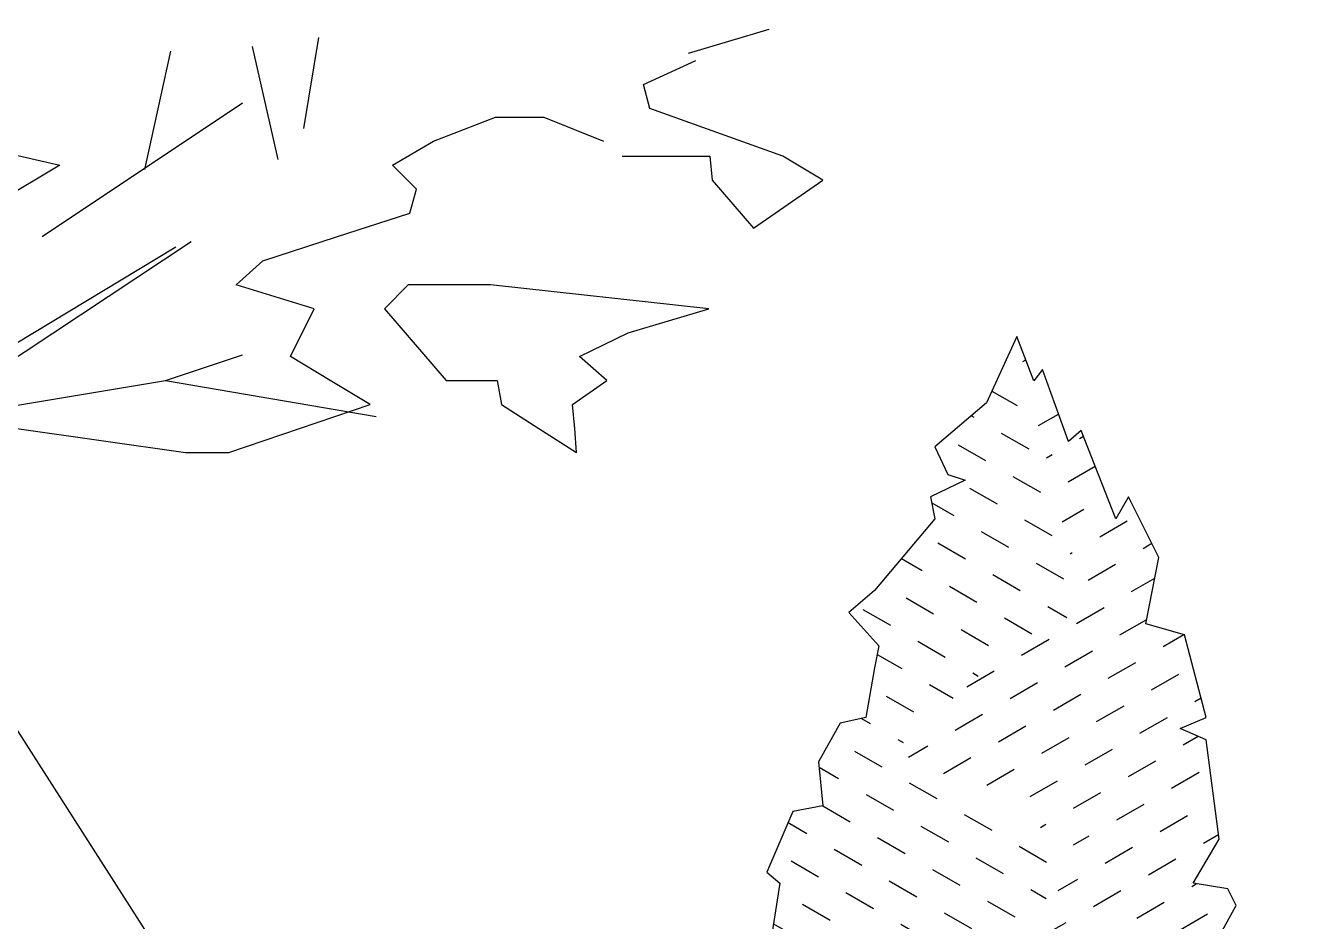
# Model space of a CAD drawing. Extents: x -1568 to -728, y -1287 to -990.
# Drawn here: x -919.75 to -909.56, y -1158.86 to -1151.68 of the extents above; entities that cross this region are included whole.
import ezdxf

# ---------------------------------------------------------------- set-up
doc = ezdxf.new("R2010")
doc.units = 0
doc.header["$LTSCALE"] = 5
doc.layers.get('0').update_dxf_attribs({"linetype": 'CONTINUOUS'})
doc.layers.add('LH', color=94, linetype='CONTINUOUS')
doc.layers.add('乔木', color=3, linetype='CONTINUOUS')

# ---------------------------------------------------------------- blocks, each defined once
blk = doc.blocks.new('A$C3E764F27')
at = {"color": 0}
for p, q in [((0.2343, 2.9922), (0.0933, 3.0339)), ((0.905, 2.8606), (0.8792, 3.0198)), ((0.95, 2.8068), (0.9946, 3.004)), ((1.1824, 2.7893), (1.1375, 2.9955)), ((0.3124, 2.9376), (0.2214, 2.9793)), ((0.3014, 2.8958), (0.3124, 2.9376)), ((1.3616, 2.6727), (1.0121, 2.9059)), ((0.0695, 2.8124), (0.3014, 2.8958)), ((0.4868, 2.8804), (0.3824, 2.8387)), ((0.5706, 2.8804), (0.4868, 2.8804)), ((0.6792, 2.8387), (0.5706, 2.8804)), ((0.7508, 2.7969), (0.6792, 2.8387)), ((1.5114, 2.8387), (1.3311, 2.7969)), ((0, 2.7706), (0.0695, 2.8124)), ((0.197, 2.8124), (0.1929, 2.7706)), ((0.3497, 2.8124), (0.197, 2.8124)), ((0.709, 2.7552), (0.7508, 2.7969)), ((1.3311, 2.7969), (1.6813, 2.5883)), ((0.1206, 2.6872), (0, 2.7706)), ((0.1929, 2.7706), (0.1567, 2.7289)), ((0.7201, 2.7135), (0.709, 2.7552)), ((0.1567, 2.7289), (0.1206, 2.6872)), ((0.8484, 2.6717), (0.7201, 2.7135)), ((0.9766, 2.63), (0.8484, 2.6717)), ((1.5769, 2.3498), (1.1017, 2.6638)), ((1.6036, 2.3677), (1.1287, 2.6547)), ((1.0235, 2.5883), (0.9766, 2.63)), ((0.887, 2.5465), (1.0235, 2.5883)), ((0.9286, 2.4631), (0.887, 2.5465)), ((0.8591, 2.4213), (0.9286, 2.4631)), ((1.1466, 2.4215), (1.0121, 2.4664)), ((1.1466, 2.4215), (0.7789, 2.3589)), ((0.7896, 2.3796), (0.8591, 2.4213)), ((1.5769, 2.3498), (1.1466, 2.4215)), ((1.0362, 2.2961), (0.7896, 2.3796)), ((1.4059, 2.3379), (1.1116, 2.2961)), ((1.1116, 2.2961), (1.0362, 2.2961))]:
    blk.add_line(p, q, dxfattribs=at)
blk.add_lwpolyline([(0.5797, 2.5883), (0.7235, 2.5883), (0.7645, 2.5465), (0.6572, 2.4213), (0.5682, 2.4213), (0.5607, 2.3796), (0.495, 2.3379), (0.4294, 2.2961), (0.4327, 2.3379), (0.4363, 2.3796), (0.3769, 2.4213), (0.4242, 2.4631), (0.3394, 2.5048), (0.1985, 2.5465)], close=True, dxfattribs=at)
blk = doc.blocks.new('A$C7F962729')
at = {"color": 0, "xscale": 0.6433862224851765, "yscale": 0.6433862224851765, "zscale": 0.6433862224851765}
blk.add_blockref('A$C3E764F27', (0, 0), dxfattribs=at)

msp = doc.modelspace()

# ---------------------------------------------------------------- hatches: boundary and pattern name
at = {"layer": 'LH'}
h = msp.add_hatch(dxfattribs=at)
h.set_pattern_fill('DASH', color=256, scale=0.08, angle=330, style=0)
h.set_pattern_definition([(330, (-1596.6157, -1455.9264), (0.34697045, 0.09297045), [0.254, -0.254])])
h.paths.add_polyline_path([(-911.8057, -1154.17674), (-912.04726, -1154.70762), (-912.46138, -1155.0615), (-912.35782, -1155.28272), (-912.21982, -1155.32694), (-912.49588, -1155.45966), (-912.46138, -1155.6366), (-912.94444, -1156.2117), (-913.1515, -1156.38864), (-912.90994, -1156.65408), (-912.94444, -1156.83102), (-913.0135, -1157.22918), (-913.2205, -1157.27346), (-913.39306, -1157.58312), (-913.35856, -1157.937), (-913.60012, -1157.98122), (-913.80712, -1158.46788), (-913.70362, -1158.55632), (-913.77262, -1158.9987), (-913.97968, -1159.30842), (-913.70362, -1159.21992), (-914.08318, -1159.7508), (-913.87612, -1159.92774), (-914.08318, -1160.2374), (-914.11768, -1160.85672), (-913.94518, -1160.98944), (-913.84162, -1161.43182), (-914.01418, -1161.3876), (-913.87612, -1161.82998), (-913.94518, -1162.22814), (-913.80712, -1162.18386), (-913.63462, -1162.5378), (-913.77262, -1162.49352), (-913.73812, -1162.89168), (-913.46206, -1162.98018), (-913.53106, -1163.511), (-913.2205, -1163.46678), (-913.048, -1163.28984), (-912.73744, -1163.511), (-912.84094, -1163.688), (-912.53038, -1163.77644), (-912.35782, -1163.688), (-912.39232, -1164.04188), (-912.01276, -1164.30732), (-911.87476, -1164.21882), (-911.13313, -1163.23337), (-912.49955, -1163.15303), (-911.67568, -1162.99235), (-912.11775, -1162.47015), (-911.71586, -1162.24921), (-911.77615, -1162.0082), (-912.35888, -1161.54625), (-911.65558, -1161.36548), (-911.02912, -1160.41074), (-912.98181, -1159.65828), (-912.70049, -1159.43735), (-911.47473, -1158.61387), (-911.19341, -1158.33268), (-912.78087, -1157.48912), (-912.05747, -1156.84641), (-911.27379, -1156.34429)])
h = msp.add_hatch(dxfattribs=at)
h.set_pattern_fill('DASH', color=256, scale=0.08, angle=30, style=0)
h.set_pattern_definition([(30, (-1596.6157, -1455.9264), (0.09297045, 0.34697045), [0.254, -0.254])])
h.paths.add_polyline_path([(-910.45996, -1156.56564), (-910.77052, -1156.47714), (-910.66702, -1155.94626), (-910.90852, -1155.45966), (-911.01208, -1155.6366), (-911.28814, -1154.92878), (-911.39164, -1155.01728), (-911.5987, -1154.44218), (-911.6677, -1154.53068), (-911.8057, -1154.17674), (-911.27379, -1156.34429), (-912.05747, -1156.84641), (-912.78087, -1157.48912), (-911.19341, -1158.33268), (-911.47473, -1158.61387), (-912.70049, -1159.43735), (-912.98181, -1159.65828), (-911.02912, -1160.41074), (-911.65558, -1161.36548), (-912.35888, -1161.54625), (-911.77615, -1162.0082), (-911.71586, -1162.24921), (-912.11775, -1162.47015), (-911.67568, -1162.99235), (-912.49955, -1163.15303), (-911.13313, -1163.23337), (-911.87476, -1164.21882), (-911.6332, -1164.30732), (-911.15008, -1164.0861), (-910.94302, -1164.1746), (-910.90852, -1164.04188), (-910.35646, -1163.5995), (-910.45996, -1163.33406), (-910.2184, -1162.98018), (-909.83884, -1162.80324), (-909.80434, -1162.4493), (-910.1149, -1162.27236), (-909.66628, -1162.00692), (-909.59728, -1161.65304), (-909.80434, -1161.16638), (-909.56278, -1160.28162), (-910.0459, -1159.48536), (-910.2184, -1159.48536), (-909.94234, -1159.21992), (-910.2184, -1159.04298), (-910.0459, -1158.73332), (-910.1149, -1158.6006), (-910.39096, -1158.55632), (-910.1839, -1158.20244), (-910.2874, -1157.40612), (-910.49446, -1157.31768), (-910.2874, -1157.22918)])

# ---------------------------------------------------------------- linework, layer by layer
msp.add_line((-925.96722, -1147.72837), (-914.45685, -1165.69553))
msp.add_lwpolyline([(-910.2184, -1159.04298), (-910.0459, -1158.73332), (-910.1149, -1158.6006), (-910.39096, -1158.55632), (-910.1839, -1158.20244), (-910.2874, -1157.40612), (-910.49446, -1157.31768), (-910.2874, -1157.22918), (-910.45996, -1156.56564), (-910.77052, -1156.47714), (-910.66702, -1155.94626), (-910.90852, -1155.45966), (-911.01208, -1155.6366), (-911.28814, -1154.92878), (-911.39164, -1155.01728), (-911.5987, -1154.44218), (-911.6677, -1154.53068), (-911.8057, -1154.17674), (-912.04726, -1154.70762), (-912.46138, -1155.0615), (-912.35782, -1155.28272), (-912.21982, -1155.32694), (-912.49588, -1155.45966), (-912.46138, -1155.6366), (-912.94444, -1156.2117), (-913.1515, -1156.38864), (-912.90994, -1156.65408), (-912.94444, -1156.83102), (-913.0135, -1157.22918), (-913.2205, -1157.27346), (-913.39306, -1157.58312), (-913.35856, -1157.937), (-913.60012, -1157.98122), (-913.80712, -1158.46788), (-913.70362, -1158.55632), (-913.77262, -1158.9987)], dxfattribs=at)

# ---------------------------------------------------------------- block references
at = {"layer": '乔木', "color": 72, "xscale": -7.138745764270425, "yscale": 7.138745764270425, "zscale": 7.138745764269561}
msp.add_blockref('A$C7F962729', (-913.36006, -1165.65049), dxfattribs=at)

doc.saveas('drawing.dxf')
